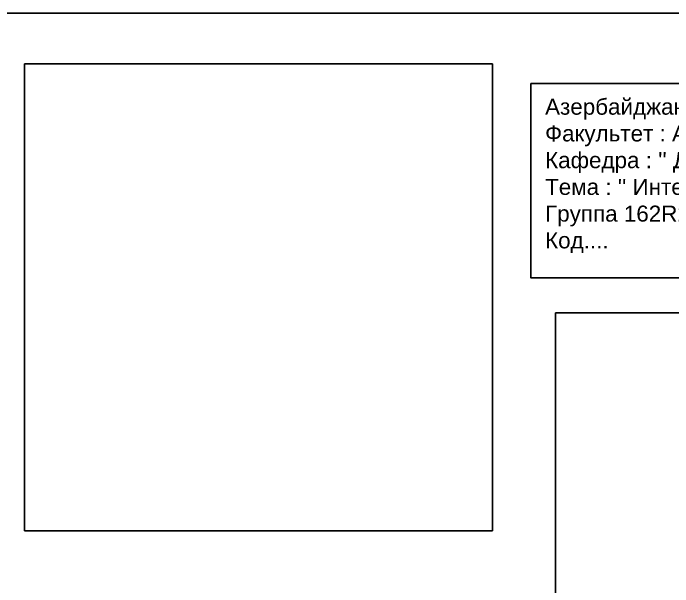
# Model space of a CAD drawing. Header units: inches. Extents: x 5 to 80005, y 6 to 60006.
# Drawn here: x 21884 to 53132, y 32813 to 60006 of the extents above; entities that cross this region are included whole.
import ezdxf

# ---------------------------------------------------------------- set-up
doc = ezdxf.new("R2010")
doc.units = ezdxf.units.IN
doc.header["$MEASUREMENT"] = 0
doc.styles.get("Standard").update_dxf_attribs({"font": 'arial.ttf'})
picture_1 = doc.add_image_def('image1.jpg', size_in_pixel=(563, 751))
picture_2 = doc.add_image_def('image2.jpg', size_in_pixel=(564, 563))

msp = doc.modelspace()

# ---------------------------------------------------------------- linework, layer by layer
at = {"color": 7, "ltscale": 20}
for points in [[(4.79238, 60005.79966), (80004.79238, 60005.79966), (80004.79238, 5.79966), (4.79238, 5.79966)], [(46403.29238, 56666.29966), (78603.29238, 56666.29966), (78603.29238, 47466.29966), (46403.29238, 47466.29966)]]:
    msp.add_lwpolyline(points, close=True, dxfattribs=at)

# ---------------------------------------------------------------- texts
at = {"color": 7, "ltscale": 20, "insert": (47080.79238, 55952.29966), "char_height": 760, "attachment_point": 1}
msp.add_mtext_dynamic_manual_height_columns("{\\fArial|b0|i0|c204|p34;Азербайджанский Архитектурно-Строительный Университет\\PФакультет }:{\\fArial|b0|i0|c204|p34; Архитектурный\\PКафедра }: '' {\\fArial|b0|i0|c204|p34;Дизайн среды }''{\\fArial|b0|i0|c204|p34;\\PТема }:{\\fArial|b0|i0|c204|p34; }'' {\\fArial|b0|i0|c204|p34;Интерьер дизайн квартиры }''{\\fArial|b0|i0|c204|p34;\\PГруппа 16}2R2{\\fArial|b0|i0|c204|p34;\\PКод}....", width=30816.5, gutter_width=1, heights=[0], dxfattribs=at)

# ---------------------------------------------------------------- pictures from other files: only their frames are drawn
at = {"color": 7, "ltscale": 20}
image = msp.add_image(picture_2, insert=(22415.73172, 35465.29966), size_in_units=(22171.06066, 22131.75027), dxfattribs=at)
image.dxf.flags = 7
image = msp.add_image(picture_1, insert=(47571.01283, 22788.79966), size_in_units=(17247.27954, 23006.58426), dxfattribs=at)
image.dxf.flags = 7

doc.saveas('drawing.dxf')
